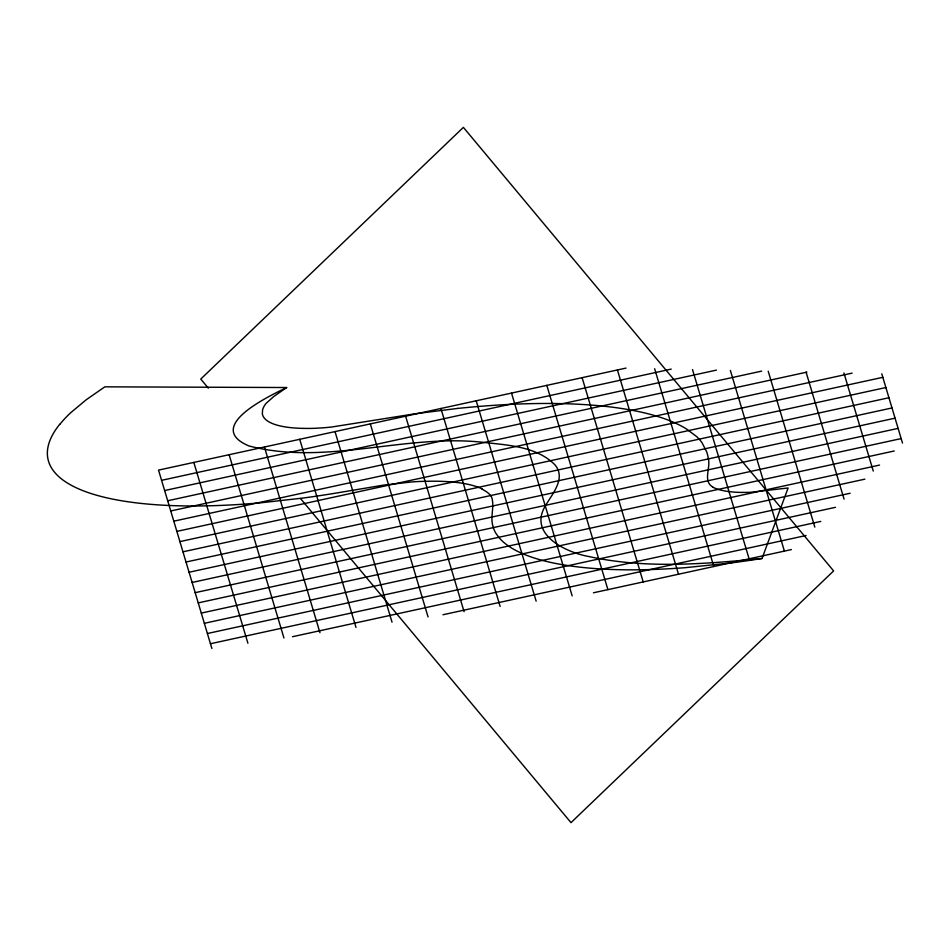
<?xml version="1.0" encoding="UTF-8"?>
<svg xmlns="http://www.w3.org/2000/svg" width="950" height="950" viewBox="0 0 950 950"><rect width="100%" height="100%" fill="white"/><g stroke="black" fill="none" stroke-linecap="round" stroke-linejoin="round"><path stroke-width="1.43" d="M653.125 569.454A311.089 91.473 -11.9 0 0 684.582 567.732L730.799 562.982A346.299 101.828 -11.9 0 0 750.916 560.203L762.019 558.505L788.108 487.979L750.476 492.29A71.131 20.912 -11.9 0 1 744.669 492.421L742.912 492.409M59.886 424.27L62.308 421.384A333.189 97.969 -11.9 0 1 70.526 412.87L86.296 399.713L104.832 386.84L286.639 387.529L273.707 396.554L266.368 403.121A76.024 22.361 -11.9 0 0 264.171 406.101L263.304 407.847A121.03 35.589 -11.9 0 0 262.544 410.246L262.342 413.844A96.021 28.239 -11.9 0 0 304.202 428.391A92.934 27.324 -11.9 0 0 314.83 428.296L322.478 427.856A92.34 27.146 -11.9 0 0 331.443 427.049L414.936 413.796L457.639 408.429M286.639 387.529C269.907 395.806 203.442 426.681 248.9 445.942C326.23 466.153 405.531 433.402 483.966 442.415C508.155 445.17 536.311 446.452 554.693 464.526C566.497 478.016 552.425 493.644 545.573 505.519C527.701 534.28 565.82 552.33 588.501 556.451C645.489 569.05 704.472 564.015 762.019 558.505M626.014 368.089L158.531 470.119L211.874 648.482M161.583 480.332L671.234 369.099M164.635 490.544L716.454 370.108M167.687 500.757L761.674 371.117M170.751 510.969L806.894 372.127M173.803 521.182L852.114 373.136M176.854 531.394L882.835 377.316M179.906 541.607L885.887 387.529M182.958 551.819L888.939 397.741M186.022 562.032L891.991 407.954M189.074 572.244L895.054 418.166M192.126 582.457L898.106 428.379M195.178 592.669L901.158 438.591M198.241 602.882L894.259 450.977M201.293 613.094L879.557 465.072M204.345 623.307L864.868 479.156M207.397 633.519L850.167 493.24M210.461 643.744L835.466 507.324M292.481 636.714L820.764 521.419M442.973 614.745L806.075 535.503M593.465 592.788L791.374 549.587M257.889 503.12L303.347 498.014A356.274 104.761 -11.9 0 0 337.274 492.884L383.456 485.129L411.754 481.947A115.271 33.891 -11.9 0 1 419.983 481.46L424.994 481.27M481.804 488.941L486.412 491.684A161.928 47.607 -11.9 0 1 488.716 493.525L490.046 494.843A98.681 29.023 -11.9 0 1 491.625 497.123C494.855 506.492 489.963 516.693 492.943 526.217A284.109 83.541 -11.9 0 0 495.995 533.484L499.403 538.104M712.702 486.982C702.572 481.032 710.897 467.649 708.308 458.648A423.747 124.604 -11.9 0 0 706.681 451.867L702.074 442.819A327.631 96.342 -11.9 0 0 696.528 436.501L686.328 428.866A359.456 105.699 -11.9 0 0 656.83 416.207A350.966 103.194 -11.9 0 0 494.855 405.27A358.922 105.533 -11.9 0 0 457.639 408.429M208.359 388.17L200.759 379.074L463.386 127.359L833.613 570.926L570.997 822.641L300.438 498.489M881.778 373.801L902.5 443.08M843.921 372.958L873.276 471.093M806.063 372.115L844.051 499.106M768.217 371.26L814.827 527.107M730.36 370.417L784.403 551.119M692.502 369.574L749.099 558.814M654.645 368.731L713.806 566.521M617.417 369.966L678.502 574.227M582.112 377.673L643.209 581.934M546.808 385.379L607.905 589.629M511.516 393.074L572.173 595.888M476.211 400.781L536.144 601.148M440.919 408.488L500.116 606.409M405.614 416.195L464.087 611.669M370.322 423.89L428.058 616.93M335.017 431.597L392.029 622.191M299.725 439.304L355.989 627.439M264.421 447.011L319.96 632.7M229.128 454.706L283.931 637.961M193.824 462.412L247.902 643.221M742.852 492.456A82.211 24.177 -11.9 0 1 712.571 487.029M653.078 569.489A304.808 89.621 -11.9 0 1 499.463 538.092M424.911 481.341A130.732 38.439 -11.9 0 1 482.03 488.858M257.973 503.025A317.822 93.456 -11.9 0 1 59.719 424.282"/></g></svg>
